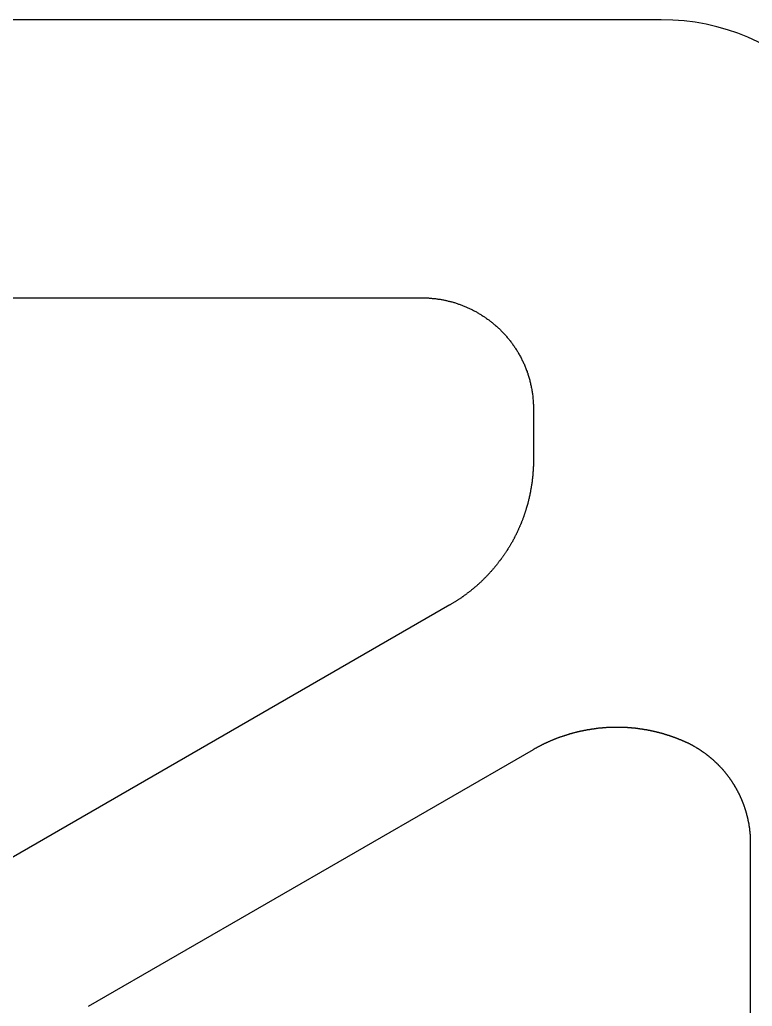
# Model space of a CAD drawing. Extents: x 442 to 745, y 5 to 355.
# Drawn here: x 636.98 to 642.41, y 292.83 to 300.13 of the extents above; entities that cross this region are included whole.
import ezdxf

# ---------------------------------------------------------------- set-up
doc = ezdxf.new("R2010")
doc.units = 0
doc.layers.add('VISIBLE__ANSI_', color=7, linetype='CONTINUOUS')

msp = doc.modelspace()

# ---------------------------------------------------------------- linework, layer by layer
at = {"layer": 'VISIBLE__ANSI_'}
for p, q in [((641.7324, 300.1337), (635.0207, 300.1337)), ((632.5501, 298.0749), (639.9618, 298.0749)), ((640.7853, 297.2514), (640.7853, 296.8711)), ((640.1677, 295.8014), (636.8736, 293.8995)), ((637.4912, 292.8297), (640.7853, 294.7316)), ((642.3912, 294.0392), (642.3912, 285.677))]:
    msp.add_line(p, q, dxfattribs=at)
for points in [[(639.962, 298.075, 0), (639.968, 298.075, 0), (639.973, 298.075, 0), (639.979, 298.075, 0), (639.985, 298.075, 0), (639.991, 298.074, 0), (639.996, 298.074, 0), (640.002, 298.074, 0), (640.008, 298.074, 0), (640.014, 298.073, 0), (640.02, 298.073, 0), (640.026, 298.072, 0), (640.031, 298.072, 0), (640.037, 298.071, 0), (640.043, 298.071, 0), (640.049, 298.07, 0), (640.055, 298.069, 0), (640.061, 298.069, 0), (640.067, 298.068, 0), (640.073, 298.067, 0), (640.078, 298.066, 0), (640.084, 298.065, 0), (640.09, 298.065, 0), (640.096, 298.064, 0), (640.102, 298.063, 0), (640.108, 298.062, 0), (640.114, 298.06, 0), (640.12, 298.059, 0), (640.126, 298.058, 0), (640.132, 298.057, 0), (640.137, 298.056, 0), (640.143, 298.054, 0), (640.149, 298.053, 0), (640.155, 298.051, 0), (640.161, 298.05, 0), (640.167, 298.048, 0), (640.173, 298.047, 0), (640.179, 298.045, 0), (640.185, 298.044, 0), (640.191, 298.042, 0), (640.196, 298.04, 0), (640.202, 298.039, 0), (640.208, 298.037, 0), (640.214, 298.035, 0), (640.22, 298.033, 0), (640.226, 298.031, 0), (640.232, 298.029, 0), (640.237, 298.027, 0), (640.243, 298.025, 0), (640.249, 298.023, 0), (640.255, 298.021, 0), (640.261, 298.018, 0), (640.266, 298.016, 0), (640.272, 298.014, 0), (640.278, 298.011, 0), (640.284, 298.009, 0), (640.289, 298.006, 0), (640.295, 298.004, 0), (640.301, 298.001, 0), (640.307, 297.999, 0), (640.312, 297.996, 0), (640.318, 297.993, 0), (640.324, 297.991, 0), (640.329, 297.988, 0), (640.335, 297.985, 0), (640.341, 297.982, 0), (640.346, 297.979, 0), (640.352, 297.976, 0), (640.358, 297.973, 0), (640.363, 297.97, 0), (640.369, 297.967, 0), (640.374, 297.964, 0), (640.38, 297.961, 0), (640.385, 297.957, 0), (640.391, 297.954, 0), (640.396, 297.951, 0), (640.402, 297.947, 0), (640.407, 297.944, 0), (640.413, 297.94, 0), (640.418, 297.937, 0), (640.423, 297.933, 0), (640.429, 297.93, 0), (640.434, 297.926, 0), (640.439, 297.922, 0), (640.445, 297.918, 0), (640.45, 297.915, 0), (640.455, 297.911, 0), (640.46, 297.907, 0), (640.466, 297.903, 0), (640.471, 297.899, 0), (640.476, 297.895, 0), (640.481, 297.891, 0), (640.486, 297.886, 0), (640.491, 297.882, 0), (640.496, 297.878, 0), (640.501, 297.874, 0), (640.506, 297.869, 0), (640.511, 297.865, 0), (640.516, 297.86, 0), (640.521, 297.856, 0), (640.526, 297.851, 0), (640.531, 297.847, 0), (640.536, 297.842, 0), (640.541, 297.837, 0), (640.545, 297.833, 0), (640.55, 297.828, 0), (640.555, 297.823, 0), (640.56, 297.818, 0), (640.564, 297.813, 0), (640.569, 297.808, 0), (640.573, 297.803, 0), (640.578, 297.798, 0), (640.583, 297.793, 0), (640.587, 297.788, 0), (640.592, 297.782, 0), (640.596, 297.777, 0), (640.6, 297.772, 0), (640.605, 297.767, 0), (640.609, 297.761, 0), (640.613, 297.756, 0), (640.618, 297.75, 0), (640.622, 297.745, 0), (640.626, 297.739, 0), (640.63, 297.733, 0), (640.634, 297.728, 0), (640.638, 297.722, 0), (640.642, 297.716, 0), (640.646, 297.71, 0), (640.65, 297.705, 0), (640.654, 297.699, 0), (640.658, 297.693, 0), (640.662, 297.687, 0), (640.665, 297.681, 0), (640.669, 297.675, 0), (640.673, 297.669, 0), (640.676, 297.662, 0), (640.68, 297.656, 0), (640.683, 297.65, 0), (640.687, 297.644, 0), (640.69, 297.637, 0), (640.694, 297.631, 0), (640.697, 297.624, 0), (640.7, 297.618, 0), (640.703, 297.612, 0), (640.707, 297.605, 0), (640.71, 297.598, 0), (640.713, 297.592, 0), (640.716, 297.585, 0), (640.719, 297.578, 0), (640.722, 297.572, 0), (640.724, 297.565, 0), (640.727, 297.558, 0), (640.73, 297.551, 0), (640.733, 297.544, 0), (640.735, 297.537, 0), (640.738, 297.53, 0), (640.74, 297.523, 0), (640.743, 297.516, 0), (640.745, 297.509, 0), (640.747, 297.502, 0), (640.75, 297.495, 0), (640.752, 297.487, 0), (640.754, 297.48, 0), (640.756, 297.473, 0), (640.758, 297.465, 0), (640.76, 297.458, 0), (640.762, 297.45, 0), (640.763, 297.443, 0), (640.765, 297.435, 0), (640.767, 297.428, 0), (640.768, 297.42, 0), (640.77, 297.413, 0), (640.771, 297.405, 0), (640.773, 297.397, 0), (640.774, 297.389, 0), (640.775, 297.382, 0), (640.777, 297.374, 0), (640.778, 297.366, 0), (640.779, 297.358, 0), (640.78, 297.35, 0), (640.781, 297.342, 0), (640.781, 297.334, 0), (640.782, 297.326, 0), (640.783, 297.318, 0), (640.783, 297.31, 0), (640.784, 297.301, 0), (640.784, 297.293, 0), (640.785, 297.285, 0), (640.785, 297.277, 0), (640.785, 297.268, 0), (640.785, 297.26, 0), (640.785, 297.251, 0)], [(640.785, 296.871, 0), (640.785, 296.868, 0), (640.785, 296.865, 0), (640.785, 296.862, 0), (640.785, 296.858, 0), (640.785, 296.855, 0), (640.785, 296.852, 0), (640.785, 296.849, 0), (640.785, 296.846, 0), (640.785, 296.842, 0), (640.785, 296.839, 0), (640.785, 296.836, 0), (640.785, 296.833, 0), (640.785, 296.83, 0), (640.785, 296.826, 0), (640.784, 296.823, 0), (640.784, 296.82, 0), (640.784, 296.817, 0), (640.784, 296.813, 0), (640.784, 296.81, 0), (640.784, 296.807, 0), (640.783, 296.804, 0), (640.783, 296.8, 0), (640.783, 296.797, 0), (640.783, 296.794, 0), (640.783, 296.79, 0), (640.782, 296.787, 0), (640.782, 296.784, 0), (640.782, 296.781, 0), (640.782, 296.777, 0), (640.781, 296.774, 0), (640.781, 296.771, 0), (640.781, 296.767, 0), (640.781, 296.764, 0), (640.78, 296.761, 0), (640.78, 296.757, 0), (640.78, 296.754, 0), (640.779, 296.751, 0), (640.779, 296.747, 0), (640.779, 296.744, 0), (640.778, 296.741, 0), (640.778, 296.737, 0), (640.778, 296.734, 0), (640.777, 296.731, 0), (640.777, 296.727, 0), (640.776, 296.724, 0), (640.776, 296.72, 0), (640.776, 296.717, 0), (640.775, 296.714, 0), (640.775, 296.71, 0), (640.774, 296.707, 0), (640.774, 296.703, 0), (640.773, 296.7, 0), (640.773, 296.696, 0), (640.772, 296.693, 0), (640.772, 296.69, 0), (640.771, 296.686, 0), (640.771, 296.683, 0), (640.77, 296.679, 0), (640.77, 296.676, 0), (640.769, 296.672, 0), (640.769, 296.669, 0), (640.768, 296.665, 0), (640.767, 296.662, 0), (640.767, 296.658, 0), (640.766, 296.655, 0), (640.765, 296.651, 0), (640.765, 296.648, 0), (640.764, 296.644, 0), (640.763, 296.64, 0), (640.763, 296.637, 0), (640.762, 296.633, 0), (640.761, 296.63, 0), (640.761, 296.626, 0), (640.76, 296.623, 0), (640.759, 296.619, 0), (640.758, 296.615, 0), (640.758, 296.612, 0), (640.757, 296.608, 0), (640.756, 296.605, 0), (640.755, 296.601, 0), (640.754, 296.597, 0), (640.754, 296.594, 0), (640.753, 296.59, 0), (640.752, 296.586, 0), (640.751, 296.583, 0), (640.75, 296.579, 0), (640.749, 296.576, 0), (640.748, 296.572, 0), (640.747, 296.568, 0), (640.746, 296.565, 0), (640.746, 296.561, 0), (640.745, 296.557, 0), (640.744, 296.554, 0), (640.743, 296.55, 0), (640.742, 296.546, 0), (640.741, 296.543, 0), (640.74, 296.539, 0), (640.739, 296.535, 0), (640.737, 296.532, 0), (640.736, 296.528, 0), (640.735, 296.524, 0), (640.734, 296.52, 0), (640.733, 296.517, 0), (640.732, 296.513, 0), (640.731, 296.509, 0), (640.73, 296.506, 0), (640.729, 296.502, 0), (640.727, 296.498, 0), (640.726, 296.495, 0), (640.725, 296.491, 0), (640.724, 296.487, 0), (640.723, 296.483, 0), (640.721, 296.48, 0), (640.72, 296.476, 0), (640.719, 296.472, 0), (640.718, 296.468, 0), (640.716, 296.465, 0), (640.715, 296.461, 0), (640.714, 296.457, 0), (640.712, 296.454, 0), (640.711, 296.45, 0), (640.71, 296.446, 0), (640.708, 296.442, 0), (640.707, 296.439, 0), (640.706, 296.435, 0), (640.704, 296.431, 0), (640.703, 296.427, 0), (640.701, 296.424, 0), (640.7, 296.42, 0), (640.698, 296.416, 0), (640.697, 296.412, 0), (640.695, 296.409, 0), (640.694, 296.405, 0), (640.692, 296.401, 0), (640.691, 296.397, 0), (640.689, 296.394, 0), (640.688, 296.39, 0), (640.686, 296.386, 0), (640.684, 296.382, 0), (640.683, 296.379, 0), (640.681, 296.375, 0), (640.68, 296.371, 0), (640.678, 296.367, 0), (640.676, 296.364, 0), (640.675, 296.36, 0), (640.673, 296.356, 0), (640.671, 296.353, 0), (640.669, 296.349, 0), (640.668, 296.345, 0), (640.666, 296.341, 0), (640.664, 296.338, 0), (640.662, 296.334, 0), (640.661, 296.33, 0), (640.659, 296.326, 0), (640.657, 296.323, 0), (640.655, 296.319, 0), (640.653, 296.315, 0), (640.651, 296.312, 0), (640.649, 296.308, 0), (640.647, 296.304, 0), (640.646, 296.3, 0), (640.644, 296.297, 0), (640.642, 296.293, 0), (640.64, 296.289, 0), (640.638, 296.286, 0), (640.636, 296.282, 0), (640.634, 296.278, 0), (640.632, 296.274, 0), (640.63, 296.271, 0), (640.628, 296.267, 0), (640.625, 296.263, 0), (640.623, 296.26, 0), (640.621, 296.256, 0), (640.619, 296.252, 0), (640.617, 296.249, 0), (640.615, 296.245, 0), (640.613, 296.241, 0), (640.61, 296.238, 0), (640.608, 296.234, 0), (640.606, 296.23, 0), (640.604, 296.227, 0), (640.602, 296.223, 0), (640.599, 296.22, 0), (640.597, 296.216, 0), (640.595, 296.212, 0), (640.592, 296.209, 0), (640.59, 296.205, 0), (640.588, 296.202, 0), (640.585, 296.198, 0), (640.583, 296.194, 0), (640.581, 296.191, 0), (640.578, 296.187, 0), (640.576, 296.184, 0), (640.574, 296.18, 0), (640.571, 296.176, 0), (640.569, 296.173, 0), (640.566, 296.169, 0), (640.564, 296.166, 0), (640.561, 296.162, 0), (640.559, 296.159, 0), (640.556, 296.155, 0), (640.554, 296.152, 0), (640.551, 296.148, 0), (640.549, 296.145, 0), (640.546, 296.141, 0), (640.543, 296.138, 0), (640.541, 296.134, 0), (640.538, 296.131, 0), (640.536, 296.127, 0), (640.533, 296.124, 0), (640.53, 296.12, 0), (640.528, 296.117, 0), (640.525, 296.113, 0), (640.522, 296.11, 0), (640.52, 296.106, 0), (640.517, 296.103, 0), (640.514, 296.1, 0), (640.511, 296.096, 0), (640.509, 296.093, 0), (640.506, 296.089, 0), (640.503, 296.086, 0), (640.5, 296.083, 0), (640.498, 296.079, 0), (640.495, 296.076, 0), (640.492, 296.072, 0), (640.489, 296.069, 0), (640.486, 296.066, 0), (640.483, 296.062, 0), (640.481, 296.059, 0), (640.478, 296.056, 0), (640.475, 296.053, 0), (640.472, 296.049, 0), (640.469, 296.046, 0), (640.466, 296.043, 0), (640.463, 296.039, 0), (640.46, 296.036, 0), (640.457, 296.033, 0), (640.454, 296.03, 0), (640.451, 296.026, 0), (640.448, 296.023, 0), (640.445, 296.02, 0), (640.442, 296.017, 0), (640.439, 296.014, 0), (640.436, 296.011, 0), (640.433, 296.007, 0), (640.43, 296.004, 0), (640.427, 296.001, 0), (640.424, 295.998, 0), (640.42, 295.995, 0), (640.417, 295.992, 0), (640.414, 295.989, 0), (640.411, 295.985, 0), (640.408, 295.982, 0), (640.405, 295.979, 0), (640.401, 295.976, 0), (640.398, 295.973, 0), (640.395, 295.97, 0), (640.392, 295.967, 0), (640.389, 295.964, 0), (640.385, 295.961, 0), (640.382, 295.958, 0), (640.379, 295.955, 0), (640.376, 295.952, 0), (640.372, 295.949, 0), (640.369, 295.946, 0), (640.366, 295.943, 0), (640.362, 295.94, 0), (640.359, 295.938, 0), (640.356, 295.935, 0), (640.352, 295.932, 0), (640.349, 295.929, 0), (640.345, 295.926, 0), (640.342, 295.923, 0), (640.339, 295.92, 0), (640.335, 295.918, 0), (640.332, 295.915, 0), (640.328, 295.912, 0), (640.325, 295.909, 0), (640.321, 295.906, 0), (640.318, 295.904, 0), (640.314, 295.901, 0), (640.311, 295.898, 0), (640.307, 295.895, 0), (640.304, 295.892, 0), (640.3, 295.89, 0), (640.296, 295.887, 0), (640.293, 295.884, 0), (640.289, 295.881, 0), (640.285, 295.879, 0), (640.282, 295.876, 0), (640.278, 295.873, 0), (640.274, 295.871, 0), (640.271, 295.868, 0), (640.267, 295.865, 0), (640.263, 295.862, 0), (640.259, 295.86, 0), (640.256, 295.857, 0), (640.252, 295.854, 0), (640.248, 295.852, 0), (640.244, 295.849, 0), (640.24, 295.847, 0), (640.236, 295.844, 0), (640.232, 295.841, 0), (640.228, 295.839, 0), (640.224, 295.836, 0), (640.22, 295.834, 0), (640.217, 295.831, 0), (640.213, 295.829, 0), (640.209, 295.826, 0), (640.205, 295.823, 0), (640.2, 295.821, 0), (640.196, 295.818, 0), (640.192, 295.816, 0), (640.188, 295.814, 0), (640.184, 295.811, 0), (640.18, 295.809, 0), (640.176, 295.806, 0), (640.172, 295.804, 0), (640.168, 295.801, 0)], [(640.785, 294.732, 0), (640.788, 294.733, 0), (640.791, 294.735, 0), (640.794, 294.736, 0), (640.796, 294.738, 0), (640.799, 294.74, 0), (640.802, 294.741, 0), (640.805, 294.743, 0), (640.808, 294.744, 0), (640.811, 294.746, 0), (640.813, 294.747, 0), (640.816, 294.749, 0), (640.819, 294.75, 0), (640.822, 294.752, 0), (640.825, 294.753, 0), (640.828, 294.755, 0), (640.83, 294.756, 0), (640.833, 294.758, 0), (640.836, 294.759, 0), (640.839, 294.761, 0), (640.842, 294.762, 0), (640.845, 294.764, 0), (640.848, 294.765, 0), (640.851, 294.767, 0), (640.853, 294.768, 0), (640.856, 294.77, 0), (640.859, 294.771, 0), (640.862, 294.772, 0), (640.865, 294.774, 0), (640.868, 294.775, 0), (640.871, 294.777, 0), (640.874, 294.778, 0), (640.877, 294.779, 0), (640.88, 294.781, 0), (640.883, 294.782, 0), (640.886, 294.783, 0), (640.888, 294.785, 0), (640.891, 294.786, 0), (640.894, 294.788, 0), (640.897, 294.789, 0), (640.9, 294.79, 0), (640.903, 294.791, 0), (640.906, 294.793, 0), (640.909, 294.794, 0), (640.912, 294.795, 0), (640.915, 294.797, 0), (640.918, 294.798, 0), (640.921, 294.799, 0), (640.924, 294.8, 0), (640.927, 294.802, 0), (640.93, 294.803, 0), (640.933, 294.804, 0), (640.936, 294.805, 0), (640.939, 294.807, 0), (640.942, 294.808, 0), (640.945, 294.809, 0), (640.948, 294.81, 0), (640.951, 294.811, 0), (640.954, 294.813, 0), (640.957, 294.814, 0), (640.96, 294.815, 0), (640.963, 294.816, 0), (640.966, 294.817, 0), (640.969, 294.818, 0), (640.972, 294.819, 0), (640.975, 294.821, 0), (640.978, 294.822, 0), (640.981, 294.823, 0), (640.984, 294.824, 0), (640.987, 294.825, 0), (640.99, 294.826, 0), (640.994, 294.827, 0), (640.997, 294.828, 0), (641, 294.829, 0), (641.003, 294.83, 0), (641.006, 294.831, 0), (641.009, 294.832, 0), (641.012, 294.833, 0), (641.015, 294.834, 0), (641.018, 294.835, 0), (641.021, 294.836, 0), (641.024, 294.837, 0), (641.027, 294.838, 0), (641.03, 294.839, 0), (641.033, 294.84, 0), (641.037, 294.841, 0), (641.04, 294.842, 0), (641.043, 294.843, 0), (641.046, 294.844, 0), (641.049, 294.845, 0), (641.052, 294.846, 0), (641.055, 294.847, 0), (641.058, 294.848, 0), (641.061, 294.849, 0), (641.064, 294.85, 0), (641.068, 294.85, 0), (641.071, 294.851, 0), (641.074, 294.852, 0), (641.077, 294.853, 0), (641.08, 294.854, 0), (641.083, 294.855, 0), (641.086, 294.856, 0), (641.089, 294.856, 0), (641.092, 294.857, 0), (641.096, 294.858, 0), (641.099, 294.859, 0), (641.102, 294.86, 0), (641.105, 294.86, 0), (641.108, 294.861, 0), (641.111, 294.862, 0), (641.114, 294.863, 0), (641.118, 294.863, 0), (641.121, 294.864, 0), (641.124, 294.865, 0), (641.127, 294.866, 0), (641.13, 294.866, 0), (641.133, 294.867, 0), (641.136, 294.868, 0), (641.139, 294.868, 0), (641.143, 294.869, 0), (641.146, 294.87, 0), (641.149, 294.87, 0), (641.152, 294.871, 0), (641.155, 294.872, 0), (641.158, 294.872, 0), (641.161, 294.873, 0), (641.165, 294.874, 0), (641.168, 294.874, 0), (641.171, 294.875, 0), (641.174, 294.875, 0), (641.177, 294.876, 0), (641.18, 294.877, 0), (641.184, 294.877, 0), (641.187, 294.878, 0), (641.19, 294.878, 0), (641.193, 294.879, 0), (641.196, 294.879, 0), (641.199, 294.88, 0), (641.202, 294.88, 0), (641.206, 294.881, 0), (641.209, 294.881, 0), (641.212, 294.882, 0), (641.215, 294.882, 0), (641.218, 294.883, 0), (641.221, 294.883, 0), (641.224, 294.884, 0), (641.228, 294.884, 0), (641.231, 294.885, 0), (641.234, 294.885, 0), (641.237, 294.886, 0), (641.24, 294.886, 0), (641.243, 294.886, 0), (641.246, 294.887, 0), (641.25, 294.887, 0), (641.253, 294.888, 0), (641.256, 294.888, 0), (641.259, 294.888, 0), (641.262, 294.889, 0), (641.265, 294.889, 0), (641.269, 294.89, 0), (641.272, 294.89, 0), (641.275, 294.89, 0), (641.278, 294.891, 0), (641.281, 294.891, 0), (641.284, 294.891, 0), (641.287, 294.891, 0), (641.29, 294.892, 0), (641.294, 294.892, 0), (641.297, 294.892, 0), (641.3, 294.893, 0), (641.303, 294.893, 0), (641.306, 294.893, 0), (641.309, 294.893, 0), (641.312, 294.894, 0), (641.316, 294.894, 0), (641.319, 294.894, 0), (641.322, 294.894, 0), (641.325, 294.894, 0), (641.328, 294.895, 0), (641.331, 294.895, 0), (641.334, 294.895, 0), (641.337, 294.895, 0), (641.34, 294.895, 0), (641.344, 294.896, 0), (641.347, 294.896, 0), (641.35, 294.896, 0), (641.353, 294.896, 0), (641.356, 294.896, 0), (641.359, 294.896, 0), (641.362, 294.896, 0), (641.365, 294.896, 0), (641.368, 294.897, 0), (641.372, 294.897, 0), (641.375, 294.897, 0), (641.378, 294.897, 0), (641.381, 294.897, 0), (641.384, 294.897, 0), (641.387, 294.897, 0), (641.39, 294.897, 0), (641.393, 294.897, 0), (641.396, 294.897, 0), (641.399, 294.897, 0), (641.402, 294.897, 0), (641.405, 294.897, 0), (641.408, 294.897, 0), (641.412, 294.897, 0), (641.415, 294.897, 0), (641.418, 294.897, 0), (641.421, 294.897, 0), (641.424, 294.897, 0), (641.427, 294.897, 0), (641.43, 294.897, 0), (641.433, 294.897, 0), (641.436, 294.897, 0), (641.439, 294.897, 0), (641.442, 294.896, 0), (641.446, 294.896, 0), (641.449, 294.896, 0), (641.452, 294.896, 0), (641.455, 294.896, 0), (641.458, 294.896, 0), (641.461, 294.896, 0), (641.464, 294.896, 0), (641.467, 294.895, 0), (641.47, 294.895, 0), (641.474, 294.895, 0), (641.477, 294.895, 0), (641.48, 294.895, 0), (641.483, 294.894, 0), (641.486, 294.894, 0), (641.489, 294.894, 0), (641.492, 294.894, 0), (641.495, 294.894, 0), (641.499, 294.893, 0), (641.502, 294.893, 0), (641.505, 294.893, 0), (641.508, 294.893, 0), (641.511, 294.892, 0), (641.514, 294.892, 0), (641.517, 294.892, 0), (641.52, 294.891, 0), (641.524, 294.891, 0), (641.527, 294.891, 0), (641.53, 294.891, 0), (641.533, 294.89, 0), (641.536, 294.89, 0), (641.539, 294.89, 0), (641.542, 294.889, 0), (641.546, 294.889, 0), (641.549, 294.888, 0), (641.552, 294.888, 0), (641.555, 294.888, 0), (641.558, 294.887, 0), (641.561, 294.887, 0), (641.565, 294.886, 0), (641.568, 294.886, 0)], [(641.568, 294.886, 0), (641.569, 294.886, 0), (641.571, 294.886, 0), (641.573, 294.885, 0), (641.575, 294.885, 0), (641.577, 294.885, 0), (641.579, 294.885, 0), (641.58, 294.884, 0), (641.582, 294.884, 0), (641.584, 294.884, 0), (641.586, 294.883, 0), (641.588, 294.883, 0), (641.589, 294.883, 0), (641.591, 294.883, 0), (641.593, 294.882, 0), (641.595, 294.882, 0), (641.597, 294.882, 0), (641.598, 294.882, 0), (641.6, 294.881, 0), (641.602, 294.881, 0), (641.604, 294.881, 0), (641.606, 294.88, 0), (641.607, 294.88, 0), (641.609, 294.88, 0), (641.611, 294.879, 0), (641.613, 294.879, 0), (641.615, 294.879, 0), (641.616, 294.878, 0), (641.618, 294.878, 0), (641.62, 294.878, 0), (641.622, 294.878, 0), (641.624, 294.877, 0), (641.625, 294.877, 0), (641.627, 294.877, 0), (641.629, 294.876, 0), (641.631, 294.876, 0), (641.633, 294.876, 0), (641.634, 294.875, 0), (641.636, 294.875, 0), (641.638, 294.875, 0), (641.64, 294.874, 0), (641.641, 294.874, 0), (641.643, 294.873, 0), (641.645, 294.873, 0), (641.647, 294.873, 0), (641.649, 294.872, 0), (641.65, 294.872, 0), (641.652, 294.872, 0), (641.654, 294.871, 0), (641.656, 294.871, 0), (641.657, 294.871, 0), (641.659, 294.87, 0), (641.661, 294.87, 0), (641.663, 294.869, 0), (641.665, 294.869, 0), (641.666, 294.869, 0), (641.668, 294.868, 0), (641.67, 294.868, 0), (641.672, 294.867, 0), (641.673, 294.867, 0), (641.675, 294.867, 0), (641.677, 294.866, 0), (641.679, 294.866, 0), (641.681, 294.865, 0), (641.682, 294.865, 0), (641.684, 294.865, 0), (641.686, 294.864, 0), (641.688, 294.864, 0), (641.689, 294.863, 0), (641.691, 294.863, 0), (641.693, 294.863, 0), (641.695, 294.862, 0), (641.696, 294.862, 0), (641.698, 294.861, 0), (641.7, 294.861, 0), (641.702, 294.86, 0), (641.703, 294.86, 0), (641.705, 294.86, 0), (641.707, 294.859, 0), (641.709, 294.859, 0), (641.71, 294.858, 0), (641.712, 294.858, 0), (641.714, 294.857, 0), (641.716, 294.857, 0), (641.717, 294.856, 0), (641.719, 294.856, 0), (641.721, 294.855, 0), (641.723, 294.855, 0), (641.724, 294.854, 0), (641.726, 294.854, 0), (641.728, 294.854, 0), (641.73, 294.853, 0), (641.731, 294.853, 0), (641.733, 294.852, 0), (641.735, 294.852, 0), (641.736, 294.851, 0), (641.738, 294.851, 0), (641.74, 294.85, 0), (641.742, 294.85, 0), (641.743, 294.849, 0), (641.745, 294.849, 0), (641.747, 294.848, 0), (641.749, 294.848, 0), (641.75, 294.847, 0), (641.752, 294.847, 0), (641.754, 294.846, 0), (641.755, 294.846, 0), (641.757, 294.845, 0), (641.759, 294.845, 0), (641.761, 294.844, 0), (641.762, 294.844, 0), (641.764, 294.843, 0), (641.766, 294.843, 0), (641.768, 294.842, 0), (641.769, 294.841, 0), (641.771, 294.841, 0), (641.773, 294.84, 0), (641.774, 294.84, 0), (641.776, 294.839, 0), (641.778, 294.839, 0), (641.779, 294.838, 0), (641.781, 294.838, 0), (641.783, 294.837, 0), (641.785, 294.837, 0), (641.786, 294.836, 0), (641.788, 294.836, 0), (641.79, 294.835, 0), (641.791, 294.834, 0), (641.793, 294.834, 0), (641.795, 294.833, 0), (641.796, 294.833, 0), (641.798, 294.832, 0), (641.8, 294.832, 0), (641.802, 294.831, 0), (641.803, 294.83, 0), (641.805, 294.83, 0), (641.807, 294.829, 0), (641.808, 294.829, 0), (641.81, 294.828, 0), (641.812, 294.827, 0), (641.813, 294.827, 0), (641.815, 294.826, 0), (641.817, 294.826, 0), (641.818, 294.825, 0), (641.82, 294.825, 0), (641.822, 294.824, 0), (641.823, 294.823, 0), (641.825, 294.823, 0), (641.827, 294.822, 0), (641.828, 294.821, 0), (641.83, 294.821, 0), (641.832, 294.82, 0), (641.833, 294.82, 0), (641.835, 294.819, 0), (641.837, 294.818, 0), (641.838, 294.818, 0), (641.84, 294.817, 0), (641.842, 294.817, 0), (641.843, 294.816, 0), (641.845, 294.815, 0), (641.847, 294.815, 0), (641.848, 294.814, 0), (641.85, 294.813, 0), (641.852, 294.813, 0), (641.853, 294.812, 0), (641.855, 294.811, 0), (641.857, 294.811, 0), (641.858, 294.81, 0), (641.86, 294.809, 0), (641.861, 294.809, 0), (641.863, 294.808, 0), (641.865, 294.808, 0), (641.866, 294.807, 0), (641.868, 294.806, 0), (641.87, 294.806, 0), (641.871, 294.805, 0), (641.873, 294.804, 0), (641.874, 294.804, 0), (641.876, 294.803, 0), (641.878, 294.802, 0), (641.879, 294.802, 0), (641.881, 294.801, 0), (641.883, 294.8, 0), (641.884, 294.799, 0), (641.886, 294.799, 0), (641.887, 294.798, 0), (641.889, 294.797, 0), (641.891, 294.797, 0), (641.892, 294.796, 0), (641.894, 294.795, 0), (641.895, 294.795, 0), (641.897, 294.794, 0)], [(641.897, 294.794, 0), (641.9, 294.793, 0), (641.902, 294.792, 0), (641.905, 294.791, 0), (641.907, 294.789, 0), (641.91, 294.788, 0), (641.913, 294.787, 0), (641.915, 294.786, 0), (641.918, 294.785, 0), (641.92, 294.783, 0), (641.923, 294.782, 0), (641.925, 294.781, 0), (641.928, 294.78, 0), (641.93, 294.779, 0), (641.933, 294.777, 0), (641.935, 294.776, 0), (641.938, 294.775, 0), (641.94, 294.774, 0), (641.943, 294.772, 0), (641.945, 294.771, 0), (641.948, 294.77, 0), (641.95, 294.768, 0), (641.953, 294.767, 0), (641.955, 294.766, 0), (641.958, 294.765, 0), (641.96, 294.763, 0), (641.963, 294.762, 0), (641.965, 294.761, 0), (641.967, 294.759, 0), (641.97, 294.758, 0), (641.972, 294.756, 0), (641.975, 294.755, 0), (641.977, 294.754, 0), (641.979, 294.752, 0), (641.982, 294.751, 0), (641.984, 294.75, 0), (641.987, 294.748, 0), (641.989, 294.747, 0), (641.991, 294.745, 0), (641.994, 294.744, 0), (641.996, 294.742, 0), (641.998, 294.741, 0), (642.001, 294.74, 0), (642.003, 294.738, 0), (642.005, 294.737, 0), (642.008, 294.735, 0), (642.01, 294.734, 0), (642.012, 294.732, 0), (642.015, 294.731, 0), (642.017, 294.729, 0), (642.019, 294.728, 0), (642.022, 294.726, 0), (642.024, 294.725, 0), (642.026, 294.723, 0), (642.028, 294.722, 0), (642.031, 294.72, 0), (642.033, 294.719, 0), (642.035, 294.717, 0), (642.037, 294.716, 0), (642.04, 294.714, 0), (642.042, 294.712, 0), (642.044, 294.711, 0), (642.046, 294.709, 0), (642.048, 294.708, 0), (642.051, 294.706, 0), (642.053, 294.705, 0), (642.055, 294.703, 0), (642.057, 294.701, 0), (642.059, 294.7, 0), (642.062, 294.698, 0), (642.064, 294.696, 0), (642.066, 294.695, 0), (642.068, 294.693, 0), (642.07, 294.692, 0), (642.072, 294.69, 0), (642.074, 294.688, 0), (642.077, 294.687, 0), (642.079, 294.685, 0), (642.081, 294.683, 0), (642.083, 294.682, 0), (642.085, 294.68, 0), (642.087, 294.678, 0), (642.089, 294.677, 0), (642.091, 294.675, 0), (642.093, 294.673, 0), (642.095, 294.671, 0), (642.097, 294.67, 0), (642.099, 294.668, 0), (642.101, 294.666, 0), (642.103, 294.665, 0), (642.105, 294.663, 0), (642.107, 294.661, 0), (642.109, 294.659, 0), (642.111, 294.658, 0), (642.113, 294.656, 0), (642.115, 294.654, 0), (642.117, 294.652, 0), (642.119, 294.651, 0), (642.121, 294.649, 0), (642.123, 294.647, 0), (642.125, 294.645, 0), (642.127, 294.643, 0), (642.129, 294.642, 0), (642.131, 294.64, 0), (642.133, 294.638, 0), (642.135, 294.636, 0), (642.137, 294.634, 0), (642.139, 294.633, 0), (642.14, 294.631, 0), (642.142, 294.629, 0), (642.144, 294.627, 0), (642.146, 294.625, 0), (642.148, 294.624, 0), (642.15, 294.622, 0), (642.152, 294.62, 0), (642.153, 294.618, 0), (642.155, 294.616, 0), (642.157, 294.614, 0), (642.159, 294.612, 0), (642.161, 294.611, 0), (642.163, 294.609, 0), (642.164, 294.607, 0), (642.166, 294.605, 0), (642.168, 294.603, 0), (642.17, 294.601, 0), (642.171, 294.599, 0), (642.173, 294.597, 0), (642.175, 294.595, 0), (642.177, 294.594, 0), (642.178, 294.592, 0), (642.18, 294.59, 0), (642.182, 294.588, 0), (642.184, 294.586, 0), (642.185, 294.584, 0), (642.187, 294.582, 0), (642.189, 294.58, 0), (642.19, 294.578, 0), (642.192, 294.576, 0), (642.194, 294.574, 0), (642.195, 294.572, 0), (642.197, 294.57, 0), (642.199, 294.568, 0), (642.2, 294.567, 0), (642.202, 294.565, 0), (642.203, 294.563, 0), (642.205, 294.561, 0), (642.207, 294.559, 0), (642.208, 294.557, 0), (642.21, 294.555, 0), (642.211, 294.553, 0), (642.213, 294.551, 0), (642.215, 294.549, 0), (642.216, 294.547, 0), (642.218, 294.545, 0), (642.219, 294.543, 0), (642.221, 294.541, 0), (642.222, 294.539, 0), (642.224, 294.537, 0), (642.225, 294.535, 0), (642.227, 294.533, 0), (642.228, 294.531, 0), (642.23, 294.529, 0), (642.231, 294.527, 0), (642.233, 294.525, 0), (642.234, 294.523, 0), (642.236, 294.52, 0), (642.237, 294.518, 0), (642.239, 294.516, 0), (642.24, 294.514, 0), (642.242, 294.512, 0), (642.243, 294.51, 0), (642.245, 294.508, 0), (642.246, 294.506, 0), (642.247, 294.504, 0), (642.249, 294.502, 0), (642.25, 294.5, 0), (642.252, 294.498, 0), (642.253, 294.496, 0), (642.254, 294.494, 0), (642.256, 294.492, 0), (642.257, 294.49, 0), (642.258, 294.488, 0), (642.26, 294.485, 0), (642.261, 294.483, 0), (642.262, 294.481, 0), (642.264, 294.479, 0), (642.265, 294.477, 0), (642.266, 294.475, 0), (642.268, 294.473, 0), (642.269, 294.471, 0), (642.27, 294.469, 0), (642.272, 294.467, 0), (642.273, 294.464, 0), (642.274, 294.462, 0), (642.275, 294.46, 0), (642.277, 294.458, 0), (642.278, 294.456, 0), (642.279, 294.454, 0), (642.28, 294.452, 0), (642.282, 294.45, 0), (642.283, 294.447, 0), (642.284, 294.445, 0), (642.285, 294.443, 0), (642.286, 294.441, 0), (642.288, 294.439, 0), (642.289, 294.437, 0), (642.29, 294.435, 0), (642.291, 294.433, 0), (642.292, 294.43, 0), (642.293, 294.428, 0), (642.295, 294.426, 0), (642.296, 294.424, 0), (642.297, 294.422, 0), (642.298, 294.42, 0), (642.299, 294.417, 0), (642.3, 294.415, 0), (642.301, 294.413, 0), (642.302, 294.411, 0), (642.304, 294.409, 0), (642.305, 294.407, 0), (642.306, 294.405, 0), (642.307, 294.402, 0), (642.308, 294.4, 0), (642.309, 294.398, 0), (642.31, 294.396, 0), (642.311, 294.394, 0), (642.312, 294.391, 0), (642.313, 294.389, 0), (642.314, 294.387, 0), (642.315, 294.385, 0), (642.316, 294.383, 0), (642.317, 294.381, 0), (642.318, 294.378, 0), (642.319, 294.376, 0), (642.32, 294.374, 0), (642.321, 294.372, 0), (642.322, 294.37, 0), (642.323, 294.367, 0), (642.324, 294.365, 0), (642.325, 294.363, 0), (642.326, 294.361, 0), (642.327, 294.359, 0), (642.328, 294.356, 0), (642.329, 294.354, 0), (642.329, 294.352, 0), (642.33, 294.35, 0), (642.331, 294.348, 0), (642.332, 294.345, 0), (642.333, 294.343, 0), (642.334, 294.341, 0), (642.335, 294.339, 0), (642.336, 294.337, 0), (642.336, 294.334, 0), (642.337, 294.332, 0), (642.338, 294.33, 0), (642.339, 294.328, 0), (642.34, 294.325, 0), (642.341, 294.323, 0), (642.341, 294.321, 0), (642.342, 294.319, 0), (642.343, 294.317, 0), (642.344, 294.314, 0), (642.345, 294.312, 0), (642.345, 294.31, 0), (642.346, 294.308, 0), (642.347, 294.305, 0), (642.348, 294.303, 0), (642.348, 294.301, 0), (642.349, 294.299, 0), (642.35, 294.296, 0), (642.351, 294.294, 0), (642.351, 294.292, 0), (642.352, 294.29, 0), (642.353, 294.288, 0), (642.354, 294.285, 0), (642.354, 294.283, 0), (642.355, 294.281, 0), (642.356, 294.279, 0), (642.356, 294.276, 0), (642.357, 294.274, 0), (642.358, 294.272, 0), (642.358, 294.27, 0), (642.359, 294.267, 0), (642.36, 294.265, 0), (642.36, 294.263, 0), (642.361, 294.261, 0), (642.361, 294.258, 0), (642.362, 294.256, 0), (642.363, 294.254, 0), (642.363, 294.252, 0), (642.364, 294.249, 0), (642.364, 294.247, 0), (642.365, 294.245, 0), (642.366, 294.243, 0), (642.366, 294.24, 0), (642.367, 294.238, 0), (642.367, 294.236, 0), (642.368, 294.234, 0), (642.368, 294.231, 0), (642.369, 294.229, 0), (642.37, 294.227, 0), (642.37, 294.225, 0), (642.371, 294.222, 0), (642.371, 294.22, 0), (642.372, 294.218, 0), (642.372, 294.216, 0), (642.373, 294.213, 0), (642.373, 294.211, 0), (642.374, 294.209, 0), (642.374, 294.207, 0), (642.374, 294.204, 0), (642.375, 294.202, 0), (642.375, 294.2, 0), (642.376, 294.197, 0), (642.376, 294.195, 0), (642.377, 294.193, 0), (642.377, 294.191, 0), (642.378, 294.188, 0), (642.378, 294.186, 0), (642.378, 294.184, 0), (642.379, 294.182, 0), (642.379, 294.179, 0), (642.38, 294.177, 0), (642.38, 294.175, 0), (642.38, 294.173, 0), (642.381, 294.17, 0), (642.381, 294.168, 0), (642.381, 294.166, 0), (642.382, 294.164, 0), (642.382, 294.161, 0), (642.382, 294.159, 0), (642.383, 294.157, 0), (642.383, 294.154, 0), (642.383, 294.152, 0), (642.384, 294.15, 0), (642.384, 294.148, 0), (642.384, 294.145, 0), (642.385, 294.143, 0), (642.385, 294.141, 0), (642.385, 294.139, 0), (642.385, 294.136, 0), (642.386, 294.134, 0), (642.386, 294.132, 0), (642.386, 294.13, 0), (642.386, 294.127, 0), (642.387, 294.125, 0), (642.387, 294.123, 0), (642.387, 294.12, 0), (642.387, 294.118, 0), (642.388, 294.116, 0), (642.388, 294.114, 0), (642.388, 294.111, 0), (642.388, 294.109, 0), (642.388, 294.107, 0), (642.389, 294.105, 0), (642.389, 294.102, 0), (642.389, 294.1, 0), (642.389, 294.098, 0), (642.389, 294.096, 0), (642.389, 294.093, 0), (642.39, 294.091, 0), (642.39, 294.089, 0), (642.39, 294.087, 0), (642.39, 294.084, 0), (642.39, 294.082, 0), (642.39, 294.08, 0), (642.39, 294.078, 0), (642.39, 294.075, 0), (642.39, 294.073, 0), (642.391, 294.071, 0), (642.391, 294.068, 0), (642.391, 294.066, 0), (642.391, 294.064, 0), (642.391, 294.062, 0), (642.391, 294.059, 0), (642.391, 294.057, 0), (642.391, 294.055, 0), (642.391, 294.053, 0), (642.391, 294.05, 0), (642.391, 294.048, 0), (642.391, 294.046, 0), (642.391, 294.044, 0), (642.391, 294.041, 0), (642.391, 294.039, 0)]]:
    msp.add_polyline3d(points, dxfattribs=at)
msp.add_arc((641.7324, 298.4867), 1.647, 0, 90, dxfattribs=at)

doc.saveas('drawing.dxf')
